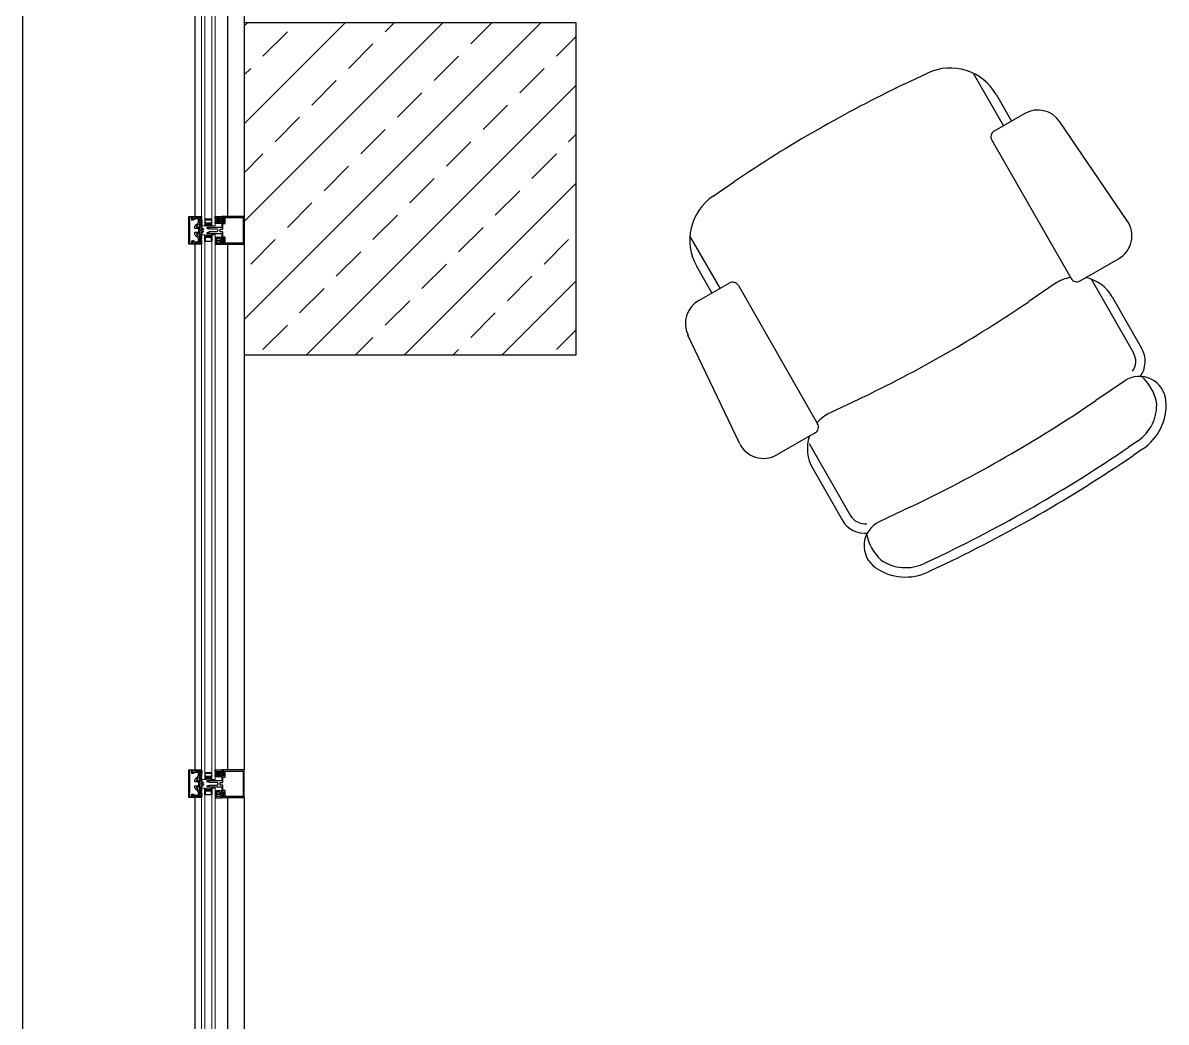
# Model space of a CAD drawing. Header units: centimetres. Extents: x 681015 to 688218, y 3995806 to 4004619.
# Drawn here: x 682674 to 682880.7, y 4002392.1 to 4002572.7 of the extents above; entities that cross this region are included whole.
import ezdxf

# ---------------------------------------------------------------- set-up
doc = ezdxf.new("R2010")
doc.units = ezdxf.units.CM
doc.header["$LTSCALE"] = 100
doc.header["$MEASUREMENT"] = 0
doc.linetypes.add('DUZ', pattern=[500, 500])
doc.layers.get('0').update_dxf_attribs({"linetype": 'DUZ'})
for name, color, linetype in [('A-TEFRİŞ 2', 35, 'Continuous'), ('ALM', 113, 'Continuous'), ('B-H', 34, 'Continuous'), ('BA', 6, 'Continuous'), ('DUV', 4, 'Continuous'), ('GOR1', 9, 'Continuous'), ('TARAMA', 54, 'Continuous')]:
    doc.layers.add(name, color=color, linetype=linetype)
doc.layers.add('CAM', color=151, linetype='Continuous', lineweight=15)

# ---------------------------------------------------------------- blocks, each defined once
blk = doc.blocks.new('A$C195C4F4A')
at = {"color": 0}
for points in [[(0, 15.4), (0.8, 15.4, -0.275602), (0.9, 15.3, -0.004194), (0.9, 15.3), (1.5, 14.5, 0.280116), (1.7, 14.4), (2.3, 14.4, 0.708972), (2.3, 14.6), (1.7, 15.1, -0.796856), (1.8, 15.4), (2.1, 15.4, -0.115115), (2.3, 15.3), (3.4, 14.5, 0.22004), (3.9, 14.4), (4, 14.4, 0.817314), (4.1, 14.7), (3.2, 15.1, -0.557577), (3.3, 15.4), (3.9, 15.4, -0.094678), (4.2, 15.3), (5.6, 14.9, 0.12718), (5.8, 14.9), (6.6, 14.9, 0.12718), (6.8, 14.9), (8.2, 15.3, -0.094678), (8.5, 15.4), (9.1, 15.4, -0.557577), (9.2, 15.1), (8.3, 14.7, 0.817314), (8.4, 14.4), (8.5, 14.4, 0.22004), (9, 14.5), (10.1, 15.3, -0.115115), (10.3, 15.4), (10.6, 15.4, -0.796856), (10.7, 15.1), (10.1, 14.6, 0.708972), (10.1, 14.4), (10.7, 14.4, 0.280116), (10.9, 14.5), (11.5, 15.3, -0.28012), (11.6, 15.4), (12.4, 15.4), (12.4, 3.4), (11.6, 3.4), (9.4, 3.8, 0.414214), (9.2, 3.6), (9.2, 2.1, 0.488737), (9.4, 2), (10.6, 2.3, -0.590166), (10.8, 2.1), (10.4, 1.5), (7.9, 0, -0.078055), (7.8, 0), (4.6, 0, -0.078055), (4.5, 0), (2, 1.5), (1.6, 2.1, -0.590166), (1.7, 2.3), (2.9, 2, 0.488737), (3.2, 2.1), (3.2, 3.6, 0.414214), (3, 3.8), (0.8, 3.4), (0, 3.4)], [(2.5, 6.6), (2.5, 12, -0.414214), (3.5, 13), (4.5, 13, -0.414214), (5.5, 12), (5.5, 6.6, -0.414214), (4.5, 5.6), (3.5, 5.6, -0.414214)], [(4.2, 2.7), (4.2, 1.6, 0.414214), (4.7, 1.1), (7.7, 1.1, 0.414214), (8.2, 1.6), (8.2, 2.7, 0.414214), (7.7, 3.2), (4.7, 3.2, 0.414214)], [(6.8, 6.6), (6.8, 12, -0.414214), (7.8, 13), (8.8, 13, -0.414214), (9.8, 12), (9.8, 6.6, -0.414214), (8.8, 5.6), (7.8, 5.6, -0.414214)]]:
    blk.add_lwpolyline(points, format="xyb", close=True, dxfattribs=at)
blk = doc.blocks.new('A$C5FE96F92')
at = {"layer": 'TARAMA'}
h = blk.add_hatch(dxfattribs=at)
h.set_pattern_fill('DOTS', color=4, scale=0.2, style=0)
h.set_pattern_definition([(0, (790.05817, 737.7273), (0.15875, 0.3175), [0, -0.3175])])
edge = h.paths.add_edge_path()
edge.add_line((13, 6.1), (10.8, 4))
edge.add_line((10.8, 4), (2.1, 4))
edge.add_line((2.1, 4), (0, 6.1))
edge.add_line((0, 6.1), (0, 0))
edge.add_arc((6.5, -29.7), 30.4, 77.6638, 102.3361, ccw=False)
edge.add_line((13, 0), (13, 6.1))
at = {"layer": 'TARAMA', "color": 0}
blk.add_lwpolyline([(13, 12.1), (6.9, 12.1), (6.9, 11.1), (12, 11.1), (12, 6.5), (10.4, 5), (2.5, 5), (1, 6.5), (1, 11.1), (6.5, 11.1), (6.5, 12.1), (0, 12.1), (0, 6.1), (2.1, 4), (10.8, 4), (13, 6.1)], close=True, dxfattribs=at)
blk.add_lwpolyline([(13, 6.1), (10.8, 4), (2.1, 4), (0, 6.1), (0, 0, -0.108071), (13, 0)], format="xyb", close=True, dxfattribs=at)

msp = doc.modelspace()

# ---------------------------------------------------------------- hatches: boundary and pattern name
at = {"layer": 'B-H'}
h = msp.add_hatch(dxfattribs=at)
h.set_pattern_fill('ANSI33', color=256, scale=50, angle=360, style=0)
h.set_pattern_definition([(45, (525.103, -43129.298), (-8.838834765, 8.838834765), []), (45, (533.941, -43129.298), (-8.838834765, 8.838834765), [6.25, -3.125])])
h.paths.add_polyline_path([(682714.04, 4002512.71), (682774.04, 4002512.71), (682774.04, 4002572.71), (682714.04, 4002572.71)])

# ---------------------------------------------------------------- linework, layer by layer
for points in [[(682705.81, 4002534.86), (682705.81, 4002535.56), (682705.11, 4002535.56), (682705.11, 4002535.93, -0.142905), (682705.51, 4002536.39, 0.157661), (682705.8, 4002536.78), (682705.8, 4002537.2, 0.459998), (682705.74, 4002537.26), (682705.24, 4002537.27), (682704.85, 4002537.12), (682704.85, 4002537.06), (682704.7, 4002537.06), (682704.7, 4002537.23), (682705.46, 4002537.51), (682705.47, 4002537.51), (682705.48, 4002537.5, 0.105867), (682705.62, 4002537.44, 0.126455), (682705.74, 4002537.46), (682706.01, 4002537.55), (682706.01, 4002537.5), (682706.03, 4002537.48), (682705.99, 4002537.45), (682706.03, 4002537.42), (682705.99, 4002537.39), (682706.03, 4002537.36), (682705.99, 4002537.33), (682706.03, 4002537.3), (682705.99, 4002537.27), (682706.03, 4002537.24), (682705.99, 4002537.21), (682706.03, 4002537.18), (682705.99, 4002537.15), (682706.03, 4002537.12), (682705.99, 4002537.09), (682706.03, 4002537.06), (682705.99, 4002537.03), (682706.03, 4002537), (682705.99, 4002536.97), (682706.03, 4002536.94), (682705.99, 4002536.91), (682706.03, 4002536.88), (682705.99, 4002536.85), (682706.01, 4002536.84), (682706.01, 4002536.72, -0.212081), (682705.72, 4002536.21, 0.116538), (682705.39, 4002535.91), (682705.39, 4002535.81), (682705.86, 4002535.81), (682705.86, 4002535.81, -0.797123), (682705.86, 4002535.81), (682705.86, 4002535.81), (682705.96, 4002535.94, -0.797123), (682706.01, 4002535.94), (682706.01, 4002535.94), (682706.01, 4002535.94), (682706.01, 4002535.43), (682706.01, 4002535.43), (682706.01, 4002535.43, 0.253164), (682706.05, 4002535.34, -0.253164), (682706.13, 4002535.21, -0.253164), (682706.05, 4002535.07, 0.253164), (682706.01, 4002534.98), (682706.01, 4002534.98), (682706.01, 4002534.98), (682706.01, 4002534.48), (682706.01, 4002534.48), (682706.01, 4002534.48, -0.797123), (682705.96, 4002534.47), (682705.86, 4002534.61), (682705.86, 4002534.61, -0.797123), (682705.86, 4002534.61), (682705.86, 4002534.61), (682705.39, 4002534.61), (682705.39, 4002534.5, 0.116538), (682705.72, 4002534.2, -0.212081), (682706.01, 4002533.69), (682706.01, 4002533.58), (682705.99, 4002533.56), (682706.03, 4002533.53), (682705.99, 4002533.5), (682706.03, 4002533.47), (682705.99, 4002533.44), (682706.03, 4002533.41), (682705.99, 4002533.38), (682706.03, 4002533.35), (682705.99, 4002533.32), (682706.03, 4002533.29), (682705.99, 4002533.26), (682706.03, 4002533.23), (682705.99, 4002533.2), (682706.03, 4002533.17), (682705.99, 4002533.14), (682706.03, 4002533.11), (682705.99, 4002533.08), (682706.03, 4002533.05), (682705.99, 4002533.02), (682706.03, 4002532.99), (682705.99, 4002532.96), (682706.03, 4002532.93), (682706.01, 4002532.92), (682706.01, 4002532.86), (682705.74, 4002532.96, 0.126455), (682705.62, 4002532.97, 0.105867), (682705.48, 4002532.91), (682705.47, 4002532.91), (682705.46, 4002532.91), (682704.7, 4002533.18), (682704.7, 4002533.36), (682704.85, 4002533.36), (682704.85, 4002533.29), (682705.24, 4002533.15), (682705.74, 4002533.15, 0.459998), (682705.8, 4002533.21), (682705.8, 4002533.63, 0.157661), (682705.51, 4002534.02, -0.142905), (682705.11, 4002534.48), (682705.11, 4002534.86), (682705.81, 4002534.86)], [(682705.81, 4002434.86), (682705.81, 4002435.56), (682705.11, 4002435.56), (682705.11, 4002435.93, -0.142905), (682705.51, 4002436.39, 0.157661), (682705.8, 4002436.78), (682705.8, 4002437.2, 0.459998), (682705.74, 4002437.26), (682705.24, 4002437.27), (682704.85, 4002437.12), (682704.85, 4002437.06), (682704.7, 4002437.06), (682704.7, 4002437.23), (682705.46, 4002437.51), (682705.47, 4002437.51), (682705.48, 4002437.5, 0.105867), (682705.62, 4002437.44, 0.126455), (682705.74, 4002437.46), (682706.01, 4002437.55), (682706.01, 4002437.5), (682706.03, 4002437.48), (682705.99, 4002437.45), (682706.03, 4002437.42), (682705.99, 4002437.39), (682706.03, 4002437.36), (682705.99, 4002437.33), (682706.03, 4002437.3), (682705.99, 4002437.27), (682706.03, 4002437.24), (682705.99, 4002437.21), (682706.03, 4002437.18), (682705.99, 4002437.15), (682706.03, 4002437.12), (682705.99, 4002437.09), (682706.03, 4002437.06), (682705.99, 4002437.03), (682706.03, 4002437), (682705.99, 4002436.97), (682706.03, 4002436.94), (682705.99, 4002436.91), (682706.03, 4002436.88), (682705.99, 4002436.85), (682706.01, 4002436.84), (682706.01, 4002436.72, -0.212081), (682705.72, 4002436.21, 0.116538), (682705.39, 4002435.91), (682705.39, 4002435.81), (682705.86, 4002435.81), (682705.86, 4002435.81, -0.797123), (682705.86, 4002435.81), (682705.86, 4002435.81), (682705.96, 4002435.94, -0.797123), (682706.01, 4002435.94), (682706.01, 4002435.94), (682706.01, 4002435.94), (682706.01, 4002435.43), (682706.01, 4002435.43), (682706.01, 4002435.43, 0.253164), (682706.05, 4002435.34, -0.253164), (682706.13, 4002435.21, -0.253164), (682706.05, 4002435.07, 0.253164), (682706.01, 4002434.98), (682706.01, 4002434.98), (682706.01, 4002434.98), (682706.01, 4002434.48), (682706.01, 4002434.48), (682706.01, 4002434.48, -0.797123), (682705.96, 4002434.47), (682705.86, 4002434.61), (682705.86, 4002434.61, -0.797123), (682705.86, 4002434.61), (682705.86, 4002434.61), (682705.39, 4002434.61), (682705.39, 4002434.5, 0.116538), (682705.72, 4002434.2, -0.212081), (682706.01, 4002433.69), (682706.01, 4002433.58), (682705.99, 4002433.56), (682706.03, 4002433.53), (682705.99, 4002433.5), (682706.03, 4002433.47), (682705.99, 4002433.44), (682706.03, 4002433.41), (682705.99, 4002433.38), (682706.03, 4002433.35), (682705.99, 4002433.32), (682706.03, 4002433.29), (682705.99, 4002433.26), (682706.03, 4002433.23), (682705.99, 4002433.2), (682706.03, 4002433.17), (682705.99, 4002433.14), (682706.03, 4002433.11), (682705.99, 4002433.08), (682706.03, 4002433.05), (682705.99, 4002433.02), (682706.03, 4002432.99), (682705.99, 4002432.96), (682706.03, 4002432.93), (682706.01, 4002432.92), (682706.01, 4002432.86), (682705.74, 4002432.96, 0.126455), (682705.62, 4002432.97, 0.105867), (682705.48, 4002432.91), (682705.47, 4002432.91), (682705.46, 4002432.91), (682704.7, 4002433.18), (682704.7, 4002433.36), (682704.85, 4002433.36), (682704.85, 4002433.29), (682705.24, 4002433.15), (682705.74, 4002433.15, 0.459998), (682705.8, 4002433.21), (682705.8, 4002433.63, 0.157661), (682705.51, 4002434.02, -0.142905), (682705.11, 4002434.48), (682705.11, 4002434.86), (682705.81, 4002434.86)]]:
    msp.add_lwpolyline(points, format="xyb")
for points in [[(682706.05, 4002535.34, 0.253164), (682706.05, 4002535.34, -0.253164), (682706.01, 4002535.43), (682706.01, 4002537.56, -0.211017), (682706.01, 4002537.57, 0.38663), (682706.02, 4002537.69, -0.70801), (682706.02, 4002537.71), (682706.31, 4002537.71), (682706.31, 4002537.65), (682706.21, 4002537.51, 0.216707), (682706.2, 4002537.43, 0.471691), (682706.23, 4002537.42), (682706.36, 4002537.54, -0.340332), (682706.39, 4002537.53, -0.372354), (682706.39, 4002537.51), (682706.21, 4002537.27, 0.216707), (682706.2, 4002537.19, 0.471691), (682706.23, 4002537.17), (682706.35, 4002537.29, -0.340332), (682706.39, 4002537.28, -0.372354), (682706.39, 4002537.27), (682706.21, 4002537.02, 0.216707), (682706.2, 4002536.94, 0.471691), (682706.23, 4002536.93), (682706.35, 4002537.05, -0.340332), (682706.39, 4002537.03, -0.372354), (682706.39, 4002537.02), (682706.21, 4002536.77, 0.216707), (682706.2, 4002536.69, 0.471691), (682706.23, 4002536.68), (682706.35, 4002536.8, -0.340332), (682706.38, 4002536.79, -0.372354), (682706.39, 4002536.77), (682706.2, 4002536.53, 0.216707), (682706.2, 4002536.44, 0.471691), (682706.23, 4002536.43), (682706.35, 4002536.55, -0.340332), (682706.38, 4002536.54, -0.372354), (682706.38, 4002536.52), (682706.2, 4002536.28, 0.216707), (682706.2, 4002536.2, 0.471691), (682706.23, 4002536.18), (682706.35, 4002536.31, -0.340332), (682706.38, 4002536.29, -0.372354), (682706.38, 4002536.28), (682706.2, 4002536.03, 0.216707), (682706.2, 4002535.95, 0.471691), (682706.23, 4002535.94), (682706.31, 4002535.94), (682706.31, 4002535.46), (682706.53, 4002535.46), (682706.46, 4002535.62), (682706.53, 4002535.59), (682706.71, 4002535.4, -0.076659), (682706.71, 4002535.4), (682706.71, 4002535.35, -0.414214), (682706.69, 4002535.34), (682706.33, 4002535.24, 0.349501), (682706.33, 4002535.24, 0.796268), (682706.33, 4002535.18), (682706.69, 4002535.08, -0.414214), (682706.71, 4002535.06), (682706.71, 4002535.02, -0.076659), (682706.71, 4002535.01), (682706.53, 4002534.82), (682706.46, 4002534.79), (682706.53, 4002534.96), (682706.31, 4002534.96), (682706.31, 4002534.47), (682706.23, 4002534.47, 0.471691), (682706.2, 4002534.46, 0.216707), (682706.2, 4002534.38), (682706.38, 4002534.13, -0.372354), (682706.38, 4002534.12, -0.340332), (682706.35, 4002534.11), (682706.23, 4002534.23, 0.471691), (682706.2, 4002534.21, 0.216707), (682706.2, 4002534.13), (682706.38, 4002533.89, -0.372354), (682706.38, 4002533.87, -0.340332), (682706.35, 4002533.86), (682706.23, 4002533.98, 0.471691), (682706.2, 4002533.97, 0.216707), (682706.2, 4002533.88), (682706.39, 4002533.64, -0.372354), (682706.38, 4002533.63, -0.340332), (682706.35, 4002533.61), (682706.23, 4002533.73, 0.471691), (682706.2, 4002533.72, 0.216707), (682706.21, 4002533.64), (682706.39, 4002533.39, -0.372354), (682706.39, 4002533.38, -0.340332), (682706.35, 4002533.36), (682706.23, 4002533.48, 0.471691), (682706.2, 4002533.47, 0.216707), (682706.21, 4002533.39), (682706.39, 4002533.15, -0.372354), (682706.39, 4002533.13, -0.340332), (682706.35, 4002533.12), (682706.23, 4002533.24, 0.471691), (682706.2, 4002533.23, 0.216707), (682706.21, 4002533.14), (682706.39, 4002532.9, -0.372354), (682706.39, 4002532.88, -0.340332), (682706.36, 4002532.87), (682706.23, 4002532.99, 0.471691), (682706.2, 4002532.98, 0.216707), (682706.21, 4002532.9), (682706.31, 4002532.76), (682706.31, 4002532.7), (682706.02, 4002532.7, -0.70801), (682706.02, 4002532.72, 0.38663), (682706.01, 4002532.84, -0.211017), (682706.01, 4002532.85), (682706.01, 4002534.98, -0.253164), (682706.05, 4002535.07, 0.541002)], [(682706.05, 4002435.34, 0.253164), (682706.05, 4002435.34, -0.253164), (682706.01, 4002435.43), (682706.01, 4002437.56, -0.211017), (682706.01, 4002437.57, 0.38663), (682706.02, 4002437.69, -0.70801), (682706.02, 4002437.71), (682706.31, 4002437.71), (682706.31, 4002437.65), (682706.21, 4002437.52, 0.216707), (682706.2, 4002437.43, 0.471691), (682706.23, 4002437.42), (682706.36, 4002437.54, -0.340332), (682706.39, 4002437.53, -0.372354), (682706.39, 4002437.51), (682706.21, 4002437.27, 0.216707), (682706.2, 4002437.19, 0.471691), (682706.23, 4002437.17), (682706.35, 4002437.29, -0.340332), (682706.39, 4002437.28, -0.372354), (682706.39, 4002437.27), (682706.21, 4002437.02, 0.216707), (682706.2, 4002436.94, 0.471691), (682706.23, 4002436.93), (682706.35, 4002437.05, -0.340332), (682706.39, 4002437.03, -0.372354), (682706.39, 4002437.02), (682706.21, 4002436.77, 0.216707), (682706.2, 4002436.69, 0.471691), (682706.23, 4002436.68), (682706.35, 4002436.8, -0.340332), (682706.38, 4002436.79, -0.372354), (682706.39, 4002436.77), (682706.2, 4002436.53, 0.216707), (682706.2, 4002436.44, 0.471691), (682706.23, 4002436.43), (682706.35, 4002436.55, -0.340332), (682706.38, 4002436.54, -0.372354), (682706.38, 4002436.52), (682706.2, 4002436.28, 0.216707), (682706.2, 4002436.2, 0.471691), (682706.23, 4002436.18), (682706.35, 4002436.31, -0.340332), (682706.38, 4002436.29, -0.372354), (682706.38, 4002436.28), (682706.2, 4002436.03, 0.216707), (682706.2, 4002435.95, 0.471691), (682706.23, 4002435.94), (682706.31, 4002435.94), (682706.31, 4002435.46), (682706.53, 4002435.46), (682706.46, 4002435.62), (682706.53, 4002435.59), (682706.71, 4002435.4, -0.076659), (682706.71, 4002435.4), (682706.71, 4002435.35, -0.414214), (682706.69, 4002435.34), (682706.33, 4002435.24, 0.349501), (682706.33, 4002435.24, 0.796268), (682706.33, 4002435.18), (682706.69, 4002435.08, -0.414214), (682706.71, 4002435.06), (682706.71, 4002435.02, -0.076659), (682706.71, 4002435.01), (682706.53, 4002434.82), (682706.46, 4002434.79), (682706.53, 4002434.96), (682706.31, 4002434.96), (682706.31, 4002434.47), (682706.23, 4002434.47, 0.471691), (682706.2, 4002434.46, 0.216707), (682706.2, 4002434.38), (682706.38, 4002434.13, -0.372354), (682706.38, 4002434.12, -0.340332), (682706.35, 4002434.11), (682706.23, 4002434.23, 0.471691), (682706.2, 4002434.21, 0.216707), (682706.2, 4002434.13), (682706.38, 4002433.89, -0.372354), (682706.38, 4002433.87, -0.340332), (682706.35, 4002433.86), (682706.23, 4002433.98, 0.471691), (682706.2, 4002433.97, 0.216707), (682706.2, 4002433.89), (682706.39, 4002433.64, -0.372354), (682706.38, 4002433.63, -0.340332), (682706.35, 4002433.61), (682706.23, 4002433.73, 0.471691), (682706.2, 4002433.72, 0.216707), (682706.21, 4002433.64), (682706.39, 4002433.39, -0.372354), (682706.39, 4002433.38, -0.340332), (682706.35, 4002433.36), (682706.23, 4002433.49, 0.471691), (682706.2, 4002433.47, 0.216707), (682706.21, 4002433.39), (682706.39, 4002433.15, -0.372354), (682706.39, 4002433.13, -0.340332), (682706.35, 4002433.12), (682706.23, 4002433.24, 0.471691), (682706.2, 4002433.23, 0.216707), (682706.21, 4002433.14), (682706.39, 4002432.9, -0.372354), (682706.39, 4002432.88, -0.340332), (682706.36, 4002432.87), (682706.23, 4002432.99, 0.471691), (682706.2, 4002432.98, 0.216707), (682706.21, 4002432.9), (682706.31, 4002432.76), (682706.31, 4002432.71), (682706.02, 4002432.71, -0.70801), (682706.02, 4002432.72, 0.38663), (682706.01, 4002432.84, -0.211017), (682706.01, 4002432.85), (682706.01, 4002434.98, -0.253164), (682706.05, 4002435.07, 0.541002)]]:
    msp.add_lwpolyline(points, format="xyb", close=True)
at = {"layer": 'A-TEFRİŞ 2'}
for p, q in [((682833.29, 4002561.61), (682837.52, 4002563.62)), ((682845.79, 4002563.61), (682851.24, 4002554.1)), ((682849.97, 4002559.72), (682852.71, 4002554.94)), ((682855.1, 4002556.31), (682849.59, 4002553.15)), ((682873.64, 4002536.94), (682861.46, 4002554.85)), ((682849.14, 4002551.51), (682863.47, 4002526.53)), ((682798.77, 4002541.39), (682802.63, 4002544.02)), ((682800.05, 4002524.74), (682794.6, 4002534.25)), ((682865.11, 4002526.09), (682872.06, 4002530.08)), ((682798.58, 4002523.9), (682795.84, 4002528.68)), ((682796.19, 4002522.53), (682801.7, 4002525.69)), ((682803.34, 4002525.25), (682817.67, 4002500.26)), ((682860.61, 4002525.59), (682855.82, 4002522.33)), ((682867.16, 4002526.33), (682874.75, 4002513.1)), ((682870.91, 4002523.22), (682876.22, 4002513.94)), ((682803.55, 4002496.74), (682794.24, 4002516.3)), ((682873.14, 4002507.99), (682867.97, 4002504.47)), ((682825.16, 4002504.74), (682819.93, 4002502.26)), ((682817.23, 4002498.62), (682810.27, 4002494.64)), ((682816.14, 4002496.69), (682823.57, 4002483.74)), ((682875.5, 4002497.13), (682873.77, 4002495.95)), ((682876.45, 4002495.73), (682874.72, 4002494.55)), ((682816.78, 4002492.17), (682822.1, 4002482.89)), ((682834.44, 4002485.24), (682828.79, 4002482.55)), ((682838.87, 4002475.93), (682836.97, 4002475.03)), ((682839.59, 4002474.4), (682837.7, 4002473.5))]:
    msp.add_line(p, q, dxfattribs=at)
for centre, radius, start, end in [((682841.64, 4002554.95), 9.6, 29.836, 115.4373), ((682932.25, 4002353.54), 230.4, 115.4373, 124.2347), ((682857.49, 4002552.15), 4.8, 34.2347, 119.836), ((682850.18, 4002552.11), 1.2, 119.836, 209.836), ((682804.17, 4002533.45), 9.6, 124.2347, 209.836), ((682869.67, 4002534.24), 4.8, 299.836, 34.2347), ((682864.66, 4002519.63), 7.2, 100.3152, 124.2347), ((682802.3, 4002524.65), 1.2, 29.836, 119.836), ((682864.51, 4002527.13), 1.2, 209.836, 299.836), ((682864.66, 4002519.63), 7.2, 29.836, 78.6147), ((682798.58, 4002518.36), 4.8, 119.836, 205.4373), ((682726.2, 4002712.81), 230.4, 295.4373, 304.2347), ((682872.06, 4002511.55), 3.1, 324.4018, 29.836), ((682872.06, 4002511.55), 4.8, 324.4018, 29.836), ((682875.84, 4002504.02), 4.8, 4.2347, 124.2347), ((682870.35, 4002502.23), 8.82, 13.2216, 48.8055), ((682726.2, 4002712.81), 252, 295.4373, 304.2347), ((682871.05, 4002503.66), 7.9, 304.2347, 4.2347), ((682871.05, 4002503.66), 9.6, 304.2347, 4.2347), ((682823.02, 4002495.75), 7.2, 115.4373, 139.3851), ((682816.63, 4002499.67), 1.2, 299.836, 29.836), ((682823.02, 4002495.75), 7.2, 161.429, 209.836), ((682807.88, 4002498.8), 4.8, 205.4373, 299.836), ((682726.2, 4002712.81), 262.3, 295.4373, 304.2347), ((682726.2, 4002712.81), 264, 295.4373, 304.2347), ((682826.26, 4002485.28), 3.1, 209.836, 276.1037), ((682826.26, 4002485.28), 4.8, 209.836, 276.1037), ((682830.86, 4002478.22), 4.8, 115.4373, 235.4373), ((682835.17, 4002482.05), 8.82, 190.8665, 226.4505), ((682833.58, 4002482.17), 7.9, 235.4373, 295.4373), ((682833.58, 4002482.17), 9.6, 235.4373, 295.4373)]:
    msp.add_arc(centre, radius, start, end, dxfattribs=at)
at = {"layer": 'ALM'}
for points in [[(682704.16, 4002532.82), (682704.16, 4002532.82), (682704.56, 4002532.82), (682704.56, 4002533.35), (682704.68, 4002533.35), (682704.68, 4002532.82), (682705.37, 4002532.82), (682705.54, 4002532.92, -0.221695), (682705.74, 4002532.94), (682705.99, 4002532.87, -0.760324), (682705.96, 4002532.7), (682704.04, 4002532.7), (682704.04, 4002532.7), (682704.04, 4002537.7), (682705.96, 4002537.7, -0.760324), (682705.99, 4002537.54), (682705.74, 4002537.47, -0.221695), (682705.54, 4002537.49), (682705.37, 4002537.58), (682704.68, 4002537.58), (682704.68, 4002537.05), (682704.56, 4002537.05), (682704.56, 4002537.58), (682704.16, 4002537.58)], [(682708.72, 4002534.96), (682708.69, 4002534.92), (682708.65, 4002534.96), (682708.62, 4002534.92), (682708.58, 4002534.96), (682708.55, 4002534.92), (682708.51, 4002534.96), (682708.48, 4002534.92), (682708.44, 4002534.96), (682708.41, 4002534.92), (682708.37, 4002534.96), (682708.34, 4002534.92), (682708.3, 4002534.96), (682708.27, 4002534.92), (682708.23, 4002534.96), (682708.2, 4002534.92), (682708.16, 4002534.96), (682708.13, 4002534.92), (682708.09, 4002534.96), (682708.06, 4002534.92), (682708.02, 4002534.96), (682707.99, 4002534.92), (682707.95, 4002534.96), (682707.92, 4002534.92), (682707.88, 4002534.96), (682707.85, 4002534.92), (682707.81, 4002534.96), (682707.78, 4002534.92), (682707.74, 4002534.96), (682707.71, 4002534.92), (682707.67, 4002534.95, 0.361254), (682707.65, 4002534.93), (682707.65, 4002534.79), (682707.42, 4002534.79), (682707.42, 4002534.83, 0.668179), (682707.38, 4002534.85), (682707.3, 4002534.77), (682707.3, 4002534.66), (682710, 4002534.66), (682710, 4002533.74), (682710.09, 4002533.66), (682710.1, 4002533.66, 0.414214), (682710.12, 4002533.68), (682710.12, 4002533.78), (682710.37, 4002533.78), (682710.37, 4002532.84), (682710.12, 4002532.84), (682710.12, 4002532.93, 0.414214), (682710.1, 4002532.96), (682710.09, 4002532.96), (682710, 4002532.87), (682710, 4002532.71), (682714.04, 4002532.71), (682714.04, 4002537.71), (682710, 4002537.71), (682710, 4002537.54), (682710.09, 4002537.46), (682710.1, 4002537.46, 0.414214), (682710.12, 4002537.48), (682710.12, 4002537.58), (682710.37, 4002537.58), (682710.37, 4002536.64), (682710.12, 4002536.64), (682710.12, 4002536.73, 0.414214), (682710.1, 4002536.76), (682710.09, 4002536.76), (682710, 4002536.67), (682710, 4002535.76), (682707.3, 4002535.76), (682707.3, 4002535.64), (682707.38, 4002535.56, 0.668179), (682707.42, 4002535.58), (682707.42, 4002535.63), (682707.65, 4002535.63), (682707.65, 4002535.51), (682707.71, 4002535.46), (682707.74, 4002535.49), (682707.78, 4002535.46), (682707.81, 4002535.49), (682707.85, 4002535.46), (682707.88, 4002535.49), (682707.92, 4002535.46), (682707.95, 4002535.49), (682707.99, 4002535.46), (682708.02, 4002535.49), (682708.06, 4002535.46), (682708.09, 4002535.49), (682708.13, 4002535.46), (682708.16, 4002535.49), (682708.2, 4002535.46), (682708.23, 4002535.49), (682708.27, 4002535.46), (682708.3, 4002535.49), (682708.34, 4002535.46), (682708.37, 4002535.49), (682708.41, 4002535.46), (682708.44, 4002535.49), (682708.48, 4002535.46), (682708.51, 4002535.49), (682708.55, 4002535.46), (682708.58, 4002535.49), (682708.62, 4002535.46), (682708.65, 4002535.49), (682708.69, 4002535.46), (682708.72, 4002535.49), (682708.76, 4002535.46), (682708.79, 4002535.49), (682708.83, 4002535.46), (682708.86, 4002535.49), (682708.9, 4002535.46), (682708.93, 4002535.49), (682708.97, 4002535.46), (682709, 4002535.49), (682709.04, 4002535.46), (682709.07, 4002535.49), (682709.11, 4002535.46), (682709.14, 4002535.49), (682709.16, 4002535.47), (682709.29, 4002535.24, -0.267949), (682709.29, 4002535.17), (682709.16, 4002534.94), (682709.14, 4002534.96), (682709.11, 4002534.92), (682709.07, 4002534.96), (682709.04, 4002534.92), (682709, 4002534.96), (682708.97, 4002534.92), (682708.93, 4002534.96), (682708.9, 4002534.92), (682708.86, 4002534.96), (682708.83, 4002534.92), (682708.79, 4002534.96), (682708.76, 4002534.92)], [(682710.57, 4002532.91), (682710.57, 4002533.98), (682710.2, 4002533.98), (682710.2, 4002534.96), (682709.7, 4002534.96), (682709.7, 4002535.46), (682710.2, 4002535.46), (682710.2, 4002536.44), (682710.57, 4002536.44), (682710.57, 4002537.51), (682710.57, 4002537.51, 1), (682710.57, 4002537.51), (682713.84, 4002537.51, 1), (682713.84, 4002537.51), (682713.84, 4002537.51), (682713.84, 4002532.91), (682713.84, 4002532.91, 1), (682713.84, 4002532.91), (682710.57, 4002532.91, 1), (682710.57, 4002532.91)], [(682704.16, 4002432.83), (682704.16, 4002432.83), (682704.56, 4002432.83), (682704.56, 4002433.36), (682704.68, 4002433.36), (682704.68, 4002432.83), (682705.37, 4002432.83), (682705.54, 4002432.92, -0.221695), (682705.74, 4002432.94), (682705.99, 4002432.87, -0.760324), (682705.96, 4002432.71), (682704.04, 4002432.71), (682704.04, 4002432.71), (682704.04, 4002437.71), (682705.96, 4002437.71, -0.760324), (682705.99, 4002437.54), (682705.74, 4002437.47, -0.221695), (682705.54, 4002437.49), (682705.37, 4002437.59), (682704.68, 4002437.59), (682704.68, 4002437.06), (682704.56, 4002437.06), (682704.56, 4002437.59), (682704.16, 4002437.59)], [(682708.72, 4002434.96), (682708.69, 4002434.92), (682708.65, 4002434.96), (682708.62, 4002434.92), (682708.58, 4002434.96), (682708.55, 4002434.92), (682708.51, 4002434.96), (682708.48, 4002434.92), (682708.44, 4002434.96), (682708.41, 4002434.92), (682708.37, 4002434.96), (682708.34, 4002434.92), (682708.3, 4002434.96), (682708.27, 4002434.92), (682708.23, 4002434.96), (682708.2, 4002434.92), (682708.16, 4002434.96), (682708.13, 4002434.92), (682708.09, 4002434.96), (682708.06, 4002434.92), (682708.02, 4002434.96), (682707.99, 4002434.92), (682707.95, 4002434.96), (682707.92, 4002434.92), (682707.88, 4002434.96), (682707.85, 4002434.92), (682707.81, 4002434.96), (682707.78, 4002434.92), (682707.74, 4002434.96), (682707.71, 4002434.92), (682707.67, 4002434.95, 0.361254), (682707.65, 4002434.93), (682707.65, 4002434.79), (682707.42, 4002434.79), (682707.42, 4002434.83, 0.668179), (682707.38, 4002434.85), (682707.3, 4002434.77), (682707.3, 4002434.66), (682710, 4002434.66), (682710, 4002433.74), (682710.09, 4002433.66), (682710.1, 4002433.66, 0.414214), (682710.12, 4002433.68), (682710.12, 4002433.78), (682710.37, 4002433.78), (682710.37, 4002432.84), (682710.12, 4002432.84), (682710.12, 4002432.93, 0.414214), (682710.1, 4002432.96), (682710.09, 4002432.96), (682710, 4002432.87), (682710, 4002432.71), (682714.04, 4002432.71), (682714.04, 4002437.71), (682710, 4002437.71), (682710, 4002437.54), (682710.09, 4002437.46), (682710.1, 4002437.46, 0.414214), (682710.12, 4002437.48), (682710.12, 4002437.58), (682710.37, 4002437.58), (682710.37, 4002436.64), (682710.12, 4002436.64), (682710.12, 4002436.73, 0.414214), (682710.1, 4002436.76), (682710.09, 4002436.76), (682710, 4002436.67), (682710, 4002435.76), (682707.3, 4002435.76), (682707.3, 4002435.64), (682707.38, 4002435.56, 0.668179), (682707.42, 4002435.58), (682707.42, 4002435.63), (682707.65, 4002435.63), (682707.65, 4002435.51), (682707.71, 4002435.46), (682707.74, 4002435.49), (682707.78, 4002435.46), (682707.81, 4002435.49), (682707.85, 4002435.46), (682707.88, 4002435.49), (682707.92, 4002435.46), (682707.95, 4002435.49), (682707.99, 4002435.46), (682708.02, 4002435.49), (682708.06, 4002435.46), (682708.09, 4002435.49), (682708.13, 4002435.46), (682708.16, 4002435.49), (682708.2, 4002435.46), (682708.23, 4002435.49), (682708.27, 4002435.46), (682708.3, 4002435.49), (682708.34, 4002435.46), (682708.37, 4002435.49), (682708.41, 4002435.46), (682708.44, 4002435.49), (682708.48, 4002435.46), (682708.51, 4002435.49), (682708.55, 4002435.46), (682708.58, 4002435.49), (682708.62, 4002435.46), (682708.65, 4002435.49), (682708.69, 4002435.46), (682708.72, 4002435.49), (682708.76, 4002435.46), (682708.79, 4002435.49), (682708.83, 4002435.46), (682708.86, 4002435.49), (682708.9, 4002435.46), (682708.93, 4002435.49), (682708.97, 4002435.46), (682709, 4002435.49), (682709.04, 4002435.46), (682709.07, 4002435.49), (682709.11, 4002435.46), (682709.14, 4002435.49), (682709.16, 4002435.47), (682709.29, 4002435.24, -0.267949), (682709.29, 4002435.17), (682709.16, 4002434.94), (682709.14, 4002434.96), (682709.11, 4002434.92), (682709.07, 4002434.96), (682709.04, 4002434.92), (682709, 4002434.96), (682708.97, 4002434.92), (682708.93, 4002434.96), (682708.9, 4002434.92), (682708.86, 4002434.96), (682708.83, 4002434.92), (682708.79, 4002434.96), (682708.76, 4002434.92)], [(682710.57, 4002432.91), (682710.57, 4002433.98), (682710.2, 4002433.98), (682710.2, 4002434.96), (682709.7, 4002434.96), (682709.7, 4002435.46), (682710.2, 4002435.46), (682710.2, 4002436.44), (682710.57, 4002436.44), (682710.57, 4002437.51), (682710.57, 4002437.51, 1), (682710.57, 4002437.51), (682713.84, 4002437.51, 1), (682713.84, 4002437.51), (682713.84, 4002437.51), (682713.84, 4002432.91), (682713.84, 4002432.91, 1), (682713.84, 4002432.91), (682710.57, 4002432.91, 1), (682710.57, 4002432.91)]]:
    msp.add_lwpolyline(points, format="xyb", close=True, dxfattribs=at)
at = {"layer": 'BA'}
msp.add_lwpolyline([(682774.04, 4002572.71), (682714.04, 4002572.71), (682714.04, 4002512.71), (682774.04, 4002512.71)], close=True, dxfattribs=at)
at = {"layer": 'CAM', "lineweight": 20}
for points in [[(682706.9, 4002536.01), (682706.3, 4002536.01), (682706.3, 4002634.31, -0.414498), (682706.4, 4002634.4), (682706.9, 4002634.4), (682706.9, 4002536.01)], [(682706.9, 4002436.01), (682706.3, 4002436.01), (682706.3, 4002534.31, -0.414498), (682706.4, 4002534.4), (682706.9, 4002534.4), (682706.9, 4002436.01)], [(682706.9, 4002336.01), (682706.3, 4002336.01), (682706.3, 4002434.31, -0.414498), (682706.4, 4002434.4), (682706.9, 4002434.4), (682706.9, 4002336.01)]]:
    msp.add_lwpolyline(points, format="xyb", dxfattribs=at)
for points in [[(682708.8, 4002536.01), (682708.2, 4002536.01), (682708.2, 4002634.4), (682708.8, 4002634.4), (682708.8, 4002536.01)], [(682708.8, 4002436.01), (682708.2, 4002436.01), (682708.2, 4002534.4), (682708.8, 4002534.4), (682708.8, 4002436.01)], [(682708.8, 4002336.01), (682708.2, 4002336.01), (682708.2, 4002434.4), (682708.8, 4002434.4), (682708.8, 4002336.01)]]:
    msp.add_lwpolyline(points, dxfattribs=at)
at = {"layer": 'DUV'}
msp.add_line((682674.04, 4001832.71), (682674.04, 4003447.71), dxfattribs=at)
at = {"layer": 'GOR1'}
for p, q in [((682705.1, 4002632.71), (682705.1, 4002537.7)), ((682711.07, 4002537.71), (682711.07, 4002632.71)), ((682714.04, 4002632.7), (682714.04, 4002537.71)), ((682705.1, 4002532.71), (682705.1, 4002437.71)), ((682711.07, 4002437.71), (682711.07, 4002532.71)), ((682714.04, 4002532.71), (682714.04, 4002437.71)), ((682705.1, 4002432.71), (682705.1, 4002337.71)), ((682711.07, 4002337.71), (682711.07, 4002432.71)), ((682714.04, 4002432.71), (682714.04, 4002337.71))]:
    msp.add_line(p, q, dxfattribs=at)

# ---------------------------------------------------------------- block references
at = {"xscale": 0.1000000005587935, "yscale": 0.1000000005587935, "zscale": 0.1000000005587935}
for p in [(682706.9, 4002536.01), (682706.9, 4002436.01)]:
    msp.add_blockref('A$C5FE96F92', p, dxfattribs=at)
at = {"linetype": 'ByBlock', "yscale": 0.1000000005587935}
for p, xscale, zscale, rotation in [((682710.34, 4002536.47), 0.1000000005587935, 0.1000000005587935, 90), ((682710.34, 4002533.94), -0.1000000005587935, 0.1, 89.99999999999912), ((682710.34, 4002436.47), 0.1000000005587935, 0.1000000005587935, 90), ((682710.34, 4002433.94), -0.1000000005587935, 0.1, 89.99999999999912)]:
    msp.add_blockref('A$C195C4F4A', p, dxfattribs=dict(at, xscale=xscale, zscale=zscale, rotation=rotation))
at = {"xscale": -0.1000000005587935, "yscale": 0.1000000005587935, "zscale": 0.1, "rotation": 180}
for p in [(682706.9, 4002534.4), (682706.9, 4002434.4)]:
    msp.add_blockref('A$C5FE96F92', p, dxfattribs=at)

doc.saveas('drawing.dxf')
